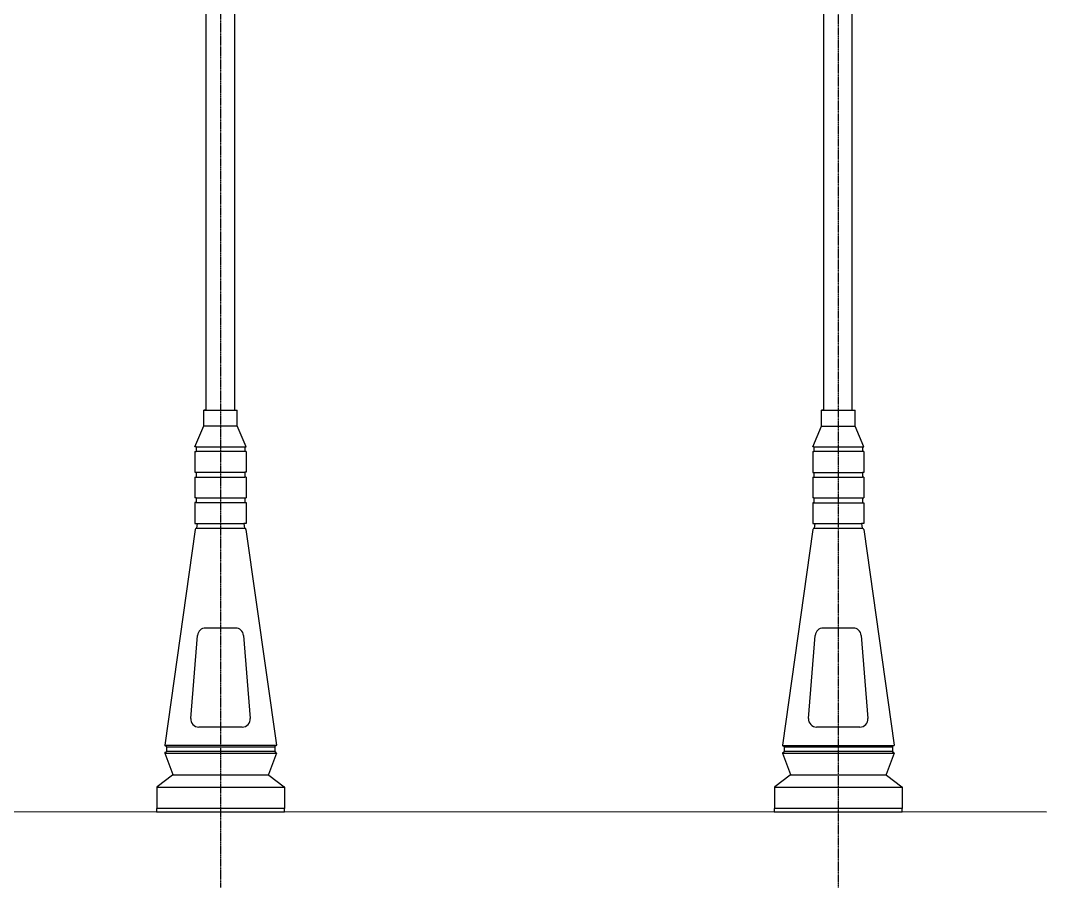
# Model space of a CAD drawing. Header units: millimetres. Extents: x 0 to 13338, y 0 to 11580.
# Drawn here: x 10091 to 13301, y 6152 to 8866 of the extents above; entities that cross this region are included whole.
import ezdxf

# ---------------------------------------------------------------- set-up
doc = ezdxf.new("R2010")
doc.units = ezdxf.units.MM
doc.linetypes.add('CENTER', pattern=[50.8, 31.75, -6.35, 6.35, -6.35])
doc.layers.add('axes', color=40, linetype='CENTER')
doc.layers.add('dwgmodels.com', color=250, linetype='Continuous')

# ---------------------------------------------------------------- blocks, each defined once
blk = doc.blocks.new('Public Light 6_side_dwgmodels.com')
at = {"color": 0}
for p, q in [((-44.8, 1257.5), (-44.8, 3895.1)), ((44.1, 1257.5), (44.1, 3895.1)), ((-52.8, 1207.5), (-52.8, 1257.5)), ((-45.8, 1257.5), (-52.8, 1257.5)), ((-52.8, 1257.5), (52.2, 1257.5)), ((45.2, 1257.5), (52.2, 1257.5)), ((52.2, 1207.5), (52.2, 1257.5)), ((-80.3, 1142.5), (-52.8, 1207.5)), ((-52.8, 1207.5), (52.2, 1207.5)), ((79.7, 1142.5), (52.2, 1207.5)), ((-76.3, 1142.5), (-80.3, 1142.5)), ((-80.3, 1127.5), (-80.3, 1062.5)), ((-80.3, 1127.5), (-76.3, 1127.5)), ((-76.3, 1142.5), (-76.3, 1127.5)), ((-76.3, 1142.5), (75.7, 1142.5)), ((75.7, 1127.5), (-76.3, 1127.5)), ((75.7, 1142.5), (75.7, 1127.5)), ((75.7, 1142.5), (79.7, 1142.5)), ((79.7, 1127.5), (75.7, 1127.5)), ((79.7, 1127.5), (79.7, 1062.5)), ((-80.3, 1062.5), (-76.3, 1062.5)), ((-76.3, 1062.5), (-76.3, 1047.5)), ((-76.3, 1062.5), (75.7, 1062.5)), ((75.7, 1062.5), (75.7, 1047.5)), ((79.7, 1062.5), (75.7, 1062.5)), ((-80.3, 1047.5), (-80.3, 982.5)), ((-80.3, 1047.5), (-76.3, 1047.5)), ((-76.3, 1047.5), (75.7, 1047.5)), ((79.7, 1047.5), (75.7, 1047.5)), ((79.7, 1047.5), (79.7, 982.5)), ((-76.3, 982.5), (-80.3, 982.5)), ((-80.3, 967.5), (-80.3, 902.5)), ((-76.3, 967.5), (-80.3, 967.5)), ((-76.3, 982.5), (-76.3, 967.5)), ((-76.3, 982.5), (75.7, 982.5)), ((-76.3, 967.5), (75.7, 967.5)), ((75.7, 982.5), (75.7, 967.5)), ((75.7, 982.5), (79.7, 982.5)), ((75.7, 967.5), (79.7, 967.5)), ((79.7, 967.5), (79.7, 902.5)), ((-80.3, 902.5), (-73.3, 902.5)), ((-73.3, 902.5), (-75.3, 887.5)), ((-73.3, 902.5), (72.6, 902.5)), ((72.6, 902.5), (74.7, 887.5)), ((79.7, 902.5), (72.6, 902.5)), ((-79.3, 883.4), (-174.6, 208.7)), ((-75.4, 887.5), (-77.4, 886.3)), ((-76, 887.5), (76, 887.5)), ((75.4, 887.5), (77.4, 886.3)), ((79.3, 883.4), (174.6, 208.7)), ((-93.2, 292), (-72.2, 552)), ((46.6, 575), (-47.3, 575)), ((71.5, 552), (92.5, 292)), ((67.6, 265), (-68.2, 265)), ((-173.5, 206.7), (-170.3, 205.1)), ((173.5, 206.7), (-173.5, 206.7)), ((-169.2, 203.3), (-169.2, 188.8)), ((-169.2, 203.3), (169.2, 203.3)), ((169.2, 203.3), (169.2, 188.8)), ((173.5, 206.7), (170.3, 205.1)), ((-174.3, 183.3), (-149.8, 116.4)), ((-174.3, 183.3), (174.3, 183.3)), ((-173.1, 185.9), (-170.5, 186.9)), ((169.2, 188.8), (-169.2, 188.8)), ((174.3, 183.3), (149.8, 116.4)), ((173.1, 185.9), (170.5, 186.9)), ((-150.5, 114.1), (-199.1, 77.9)), ((-149.8, 115.2), (149.8, 115.2)), ((150.5, 114.1), (199.1, 77.9)), ((-199.5, 77.1), (-199.5, 10)), ((-198.5, 77.1), (198.5, 77.1)), ((199.5, 77.1), (199.5, 10))]:
    blk.add_line(p, q, dxfattribs=at)
blk.add_lwpolyline([(-200.3, 0), (199.7, 0), (199.7, 10), (-200.3, 10)], close=True, dxfattribs=at)
for centre, radius, start, end in [((-75.4, 882.9), 3.96, 120.8497, 171.9646), ((75.4, 882.9), 3.96, 8.0354, 59.1503), ((-47.3, 550), 25, 90, 175.3894), ((46.6, 550), 25, 4.6106, 90), ((-68.2, 290), 25, 175.3894, 270), ((67.6, 290), 25, 270, 4.6106), ((-172.6, 208.4), 1.98, 171.9646, 243.9534), ((-171.2, 203.3), 1.98, 0, 63.9534), ((171.2, 203.3), 1.98, 116.0466, 180), ((172.6, 208.4), 1.98, 296.0466, 8.0354), ((-172.4, 184), 1.98, 111.8866, 200.0632), ((-171.2, 188.8), 1.98, 291.8866, 0), ((171.2, 188.8), 1.98, 180, 248.1134), ((172.4, 184), 1.98, 339.9368, 68.1134), ((-151.7, 115.7), 1.98, 306.6995, 20.0632), ((151.7, 115.7), 1.98, 159.9368, 233.3005), ((-198.5, 77.1), 0.99, 126.6995, 180), ((198.5, 77.1), 0.99, 0, 53.3005)]:
    blk.add_arc(centre, radius, start, end, dxfattribs=at)
at = {"layer": 'axes', "ltscale": 0.1}
blk.add_line((0, 4705.1), (0, -237.2), dxfattribs=at)
blk = doc.blocks.new('Public Light 7_side_dwgmodels.com')
at = {"color": 0}
for p, q in [((-44.8, 1257.4), (-44.8, 3999.9)), ((44.1, 1257.4), (44.1, 3999.9)), ((-52.5, 1207.4), (-52.5, 1257.4)), ((-45.5, 1257.4), (-52.5, 1257.4)), ((-52.5, 1257.4), (52.5, 1257.4)), ((45.5, 1257.4), (52.5, 1257.4)), ((52.5, 1207.4), (52.5, 1257.4)), ((-80, 1142.4), (-52.5, 1207.4)), ((-52.5, 1207.4), (52.5, 1207.4)), ((80, 1142.4), (52.5, 1207.4)), ((-76, 1142.4), (-80, 1142.4)), ((-80, 1127.4), (-80, 1062.4)), ((-80, 1127.4), (-76, 1127.4)), ((-76, 1142.4), (-76, 1127.4)), ((-76, 1142.4), (76, 1142.4)), ((76, 1127.4), (-76, 1127.4)), ((76, 1142.4), (76, 1127.4)), ((76, 1142.4), (80, 1142.4)), ((80, 1127.4), (76, 1127.4)), ((80, 1127.4), (80, 1062.4)), ((-80, 1062.4), (-76, 1062.4)), ((-76, 1062.4), (-76, 1047.4)), ((-76, 1062.4), (76, 1062.4)), ((76, 1062.4), (76, 1047.4)), ((80, 1062.4), (76, 1062.4)), ((-80, 1047.4), (-80, 982.4)), ((-80, 1047.4), (-76, 1047.4)), ((-76, 1047.4), (76, 1047.4)), ((80, 1047.4), (76, 1047.4)), ((80, 1047.4), (80, 982.4)), ((-76, 982.4), (-80, 982.4)), ((-80, 967.4), (-80, 902.4)), ((-76, 967.4), (-80, 967.4)), ((-76, 982.4), (-76, 967.4)), ((-76, 982.4), (76, 982.4)), ((-76, 967.4), (76, 967.4)), ((76, 982.4), (76, 967.4)), ((76, 982.4), (80, 982.4)), ((76, 967.4), (80, 967.4)), ((80, 967.4), (80, 902.4)), ((-80, 902.4), (-72.9, 902.4)), ((-72.9, 902.4), (-75, 887.4)), ((-72.9, 902.4), (72.9, 902.4)), ((72.9, 902.4), (75, 887.4)), ((80, 902.4), (72.9, 902.4)), ((-79, 883.3), (-174.2, 208.6)), ((-75, 887.4), (-77.1, 886.2)), ((-75.7, 887.4), (76.3, 887.4)), ((75.7, 887.4), (77.8, 886.2)), ((79.7, 883.3), (174.9, 208.6)), ((-92.8, 291.9), (-71.9, 551.9)), ((46.9, 574.9), (-46.9, 574.9)), ((71.9, 551.9), (92.8, 291.9)), ((67.9, 264.9), (-67.9, 264.9)), ((-173.2, 206.6), (-170, 205.1)), ((173.8, 206.6), (-173.2, 206.6)), ((-168.9, 203.3), (-168.9, 188.7)), ((-168.9, 203.3), (169.6, 203.3)), ((169.6, 203.3), (169.6, 188.7)), ((173.8, 206.6), (170.7, 205.1)), ((-173.9, 183.3), (-149.5, 116.3)), ((-173.9, 183.3), (174.6, 183.3)), ((-172.8, 185.8), (-170.1, 186.9)), ((169.6, 188.7), (-168.9, 188.7)), ((174.6, 183.3), (150.1, 116.3)), ((173.5, 185.8), (170.8, 186.9)), ((-150.1, 114.1), (-198.8, 77.8)), ((-149.4, 115.1), (150.1, 115.1)), ((150.8, 114.1), (199.4, 77.8)), ((-199.2, 77.1), (-199.2, 9.9)), ((-198.2, 77.1), (198.8, 77.1)), ((199.8, 77.1), (199.8, 9.9))]:
    blk.add_line(p, q, dxfattribs=at)
blk.add_lwpolyline([(-200, -0.1), (200, -0.1), (200, 9.9), (-200, 9.9)], close=True, dxfattribs=at)
for centre, radius, start, end in [((-75.1, 882.8), 3.96, 120.8497, 171.9646), ((75.7, 882.8), 3.96, 8.0354, 59.1503), ((-46.9, 549.9), 25, 90, 175.3894), ((46.9, 549.9), 25, 4.6106, 90), ((-67.9, 289.9), 25, 175.3894, 270), ((67.9, 289.9), 25, 270, 4.6106), ((-172.3, 208.4), 1.98, 171.9646, 243.9534), ((-170.9, 203.3), 1.98, 0, 63.9534), ((171.5, 203.3), 1.98, 116.0466, 180), ((173, 208.4), 1.98, 296.0466, 8.0354), ((-172.1, 184), 1.98, 111.8866, 200.0632), ((-170.9, 188.7), 1.98, 291.8866, 0), ((171.5, 188.7), 1.98, 180, 248.1134), ((172.7, 184), 1.98, 339.9368, 68.1134), ((-151.3, 115.7), 1.98, 306.6995, 20.0632), ((152, 115.7), 1.98, 159.9368, 233.3005), ((-198.2, 77.1), 0.99, 126.6995, 180), ((198.8, 77.1), 0.99, 0, 53.3005)]:
    blk.add_arc(centre, radius, start, end, dxfattribs=at)
at = {"layer": 'axes', "ltscale": 0.1}
blk.add_line((0, 5191.5), (0, -237.2), dxfattribs=at)

msp = doc.modelspace()

# ---------------------------------------------------------------- linework, layer by layer
at = {"color": 0}
msp.add_lwpolyline([(2172.6, 6389.7), (13301.1, 6388.7)], dxfattribs=at)

# ---------------------------------------------------------------- block references
at = {"layer": 'dwgmodels.com'}
for name, p in [('Public Light 7_side_dwgmodels.com', (12649.5, 6388.8)), ('Public Light 6_side_dwgmodels.com', (10716.9, 6388.9))]:
    msp.add_blockref(name, p, dxfattribs=at)

doc.saveas('drawing.dxf')
